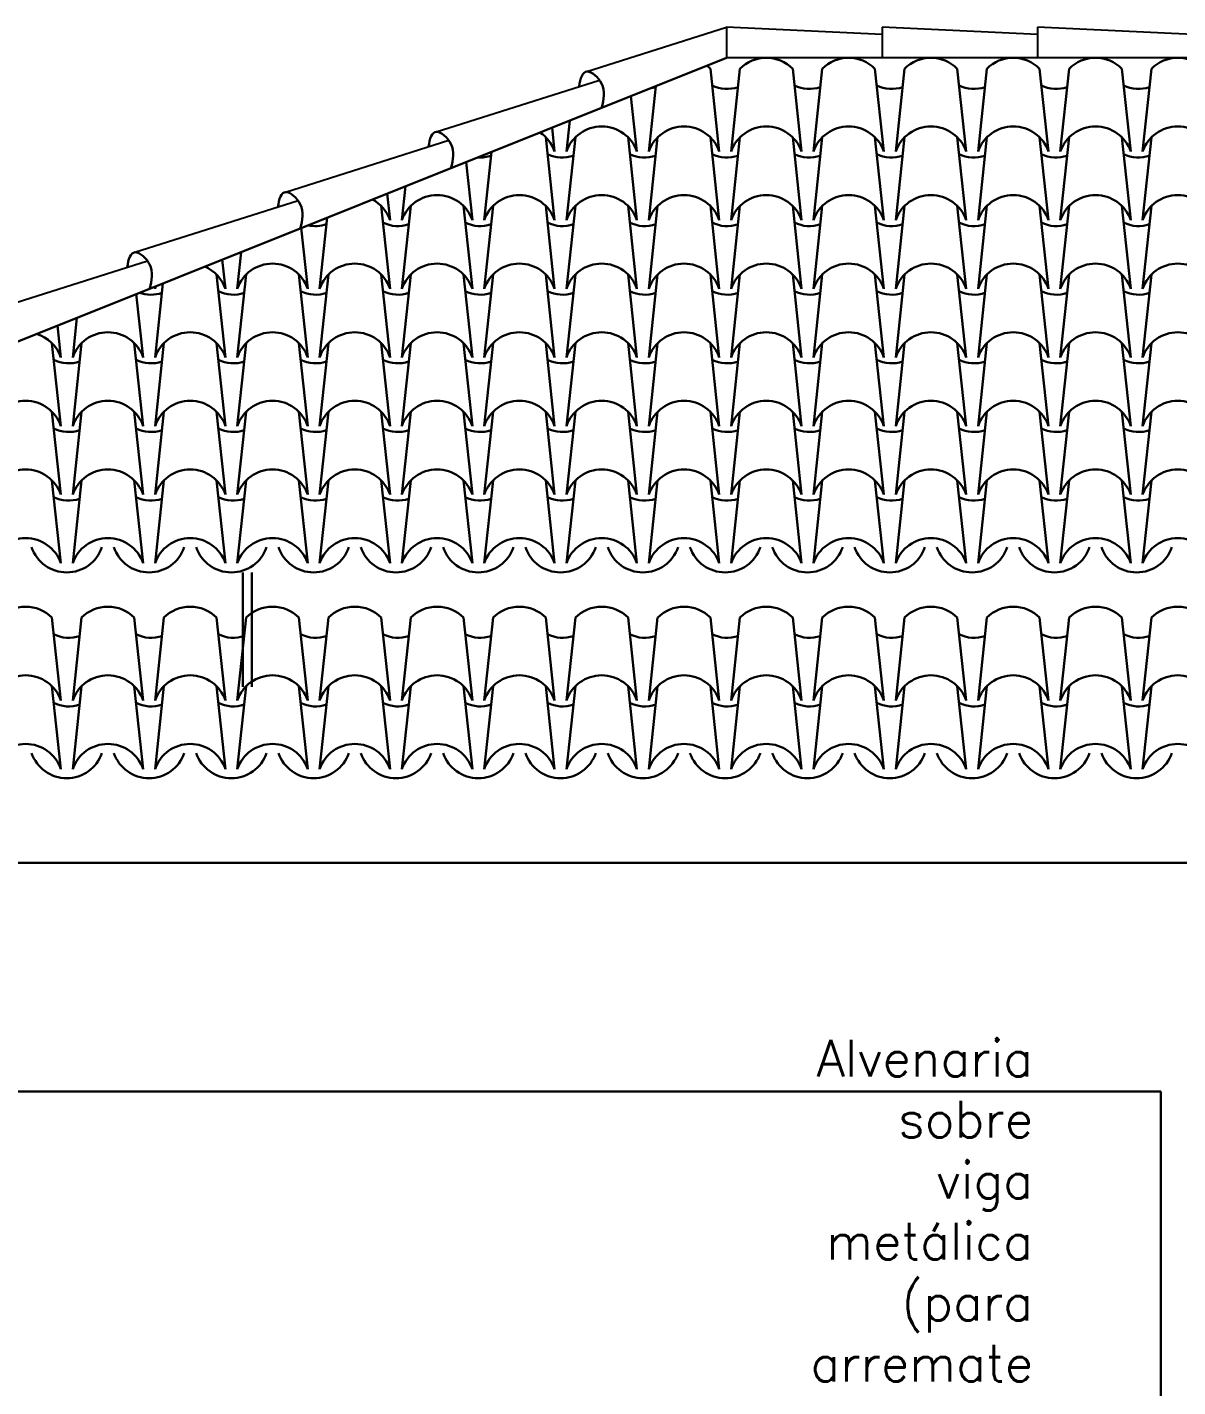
# Model space of a CAD drawing. Header units: millimetres. Extents: x -4228 to 27092, y -6721 to 984.
# Drawn here: x 7744.6 to 7996.3, y -6076.5 to -5779.3 of the extents above; entities that cross this region are included whole.
import ezdxf

# ---------------------------------------------------------------- set-up
doc = ezdxf.new("R2010")
doc.units = ezdxf.units.MM
doc.header["$LTSCALE"] = 50
for name, color, linetype in [('cobertura', 2, 'Continuous'), ('HACHURA', 2, 'Continuous'), ('PAREDES3', 2, 'Continuous'), ('PENA24', 24, 'Continuous'), ('telhas', 3, 'Continuous')]:
    doc.layers.add(name, color=color, linetype=linetype)
doc.styles.add('ROMANS', font='romans.shx')

msp = doc.modelspace()

# ---------------------------------------------------------------- linework, layer by layer
at = {"layer": 'cobertura', "linetype": 'Continuous', "lineweight": 30}
msp.add_line((8017.6, -5961.96), (7507.6, -5961.96), dxfattribs=at)
at = {"layer": 'HACHURA', "color": 3, "linetype": 'Continuous', "lineweight": 30}
for p, q in [((7791.8, -5898.46), (7791.8, -5923.46)), ((7793.8, -5898.46), (7793.8, -5923.46))]:
    msp.add_line(p, q, dxfattribs=at)
at = {"layer": 'PAREDES3', "color": 7, "linetype": 'Continuous', "lineweight": 30}
for p in [(7639.6, -6011.96), (7992.6, -6191.96)]:
    msp.add_line(p, (7992.6, -6011.96), dxfattribs=at)
at = {"layer": 'PENA24', "color": 3, "lineweight": 30}
for p, q in [((7894.06, -5788.35), (7896, -5806.46)), ((7900.53, -5788.35), (7898.6, -5806.46)), ((7912.06, -5788.35), (7914, -5806.46)), ((7918.53, -5788.35), (7916.6, -5806.46)), ((7930.06, -5788.35), (7932, -5806.46)), ((7936.53, -5788.35), (7934.6, -5806.46)), ((7948.06, -5788.35), (7950, -5806.46)), ((7954.53, -5788.35), (7952.6, -5806.46)), ((7966.06, -5788.35), (7968, -5806.46)), ((7972.53, -5788.35), (7970.6, -5806.46)), ((7984.06, -5788.35), (7986, -5806.46)), ((7990.53, -5788.35), (7988.6, -5806.46)), ((7882.13, -5792.15), (7880.6, -5806.46)), ((7876.7, -5794.32), (7878, -5806.46)), ((7859.44, -5801.23), (7860, -5806.46)), ((7863.32, -5799.67), (7862.6, -5806.46)), ((7858.06, -5803.35), (7860, -5821.46)), ((7864.53, -5803.35), (7862.6, -5821.46)), ((7876.06, -5803.35), (7878, -5821.46)), ((7882.53, -5803.35), (7880.6, -5821.46)), ((7894.06, -5803.35), (7896, -5821.46)), ((7900.53, -5803.35), (7898.6, -5821.46)), ((7912.06, -5803.35), (7914, -5821.46)), ((7918.53, -5803.35), (7916.6, -5821.46)), ((7930.06, -5803.35), (7932, -5821.46)), ((7936.53, -5803.35), (7934.6, -5821.46)), ((7948.06, -5803.35), (7950, -5821.46)), ((7954.53, -5803.35), (7952.6, -5821.46)), ((7966.06, -5803.35), (7968, -5821.46)), ((7972.53, -5803.35), (7970.6, -5821.46)), ((7984.06, -5803.35), (7986, -5821.46)), ((7990.53, -5803.35), (7988.6, -5821.46)), ((7846.19, -5806.52), (7844.6, -5821.46)), ((7840.63, -5808.75), (7842, -5821.46)), ((7823.37, -5815.65), (7824, -5821.46)), ((7827.39, -5814.04), (7826.6, -5821.46)), ((7822.06, -5818.35), (7824, -5836.46)), ((7828.53, -5818.35), (7826.6, -5836.46)), ((7840.06, -5818.35), (7842, -5836.46)), ((7846.53, -5818.35), (7844.6, -5836.46)), ((7858.06, -5818.35), (7860, -5836.46)), ((7864.53, -5818.35), (7862.6, -5836.46)), ((7876.06, -5818.35), (7878, -5836.46)), ((7882.53, -5818.35), (7880.6, -5836.46)), ((7894.06, -5818.35), (7896, -5836.46)), ((7900.53, -5818.35), (7898.6, -5836.46)), ((7912.06, -5818.35), (7914, -5836.46)), ((7918.53, -5818.35), (7916.6, -5836.46)), ((7930.06, -5818.35), (7932, -5836.46)), ((7936.53, -5818.35), (7934.6, -5836.46)), ((7948.06, -5818.35), (7950, -5836.46)), ((7954.53, -5818.35), (7952.6, -5836.46)), ((7966.06, -5818.35), (7968, -5836.46)), ((7972.53, -5818.35), (7970.6, -5836.46)), ((7984.06, -5818.35), (7986, -5836.46)), ((7990.53, -5818.35), (7988.6, -5836.46)), ((7810.26, -5820.89), (7808.6, -5836.46)), ((7804.57, -5823.17), (7806, -5836.46)), ((7791.46, -5828.42), (7790.6, -5836.46)), ((7787.31, -5830.07), (7788, -5836.46)), ((7786.06, -5833.35), (7788, -5851.46)), ((7792.53, -5833.35), (7790.6, -5851.46)), ((7804.06, -5833.35), (7806, -5851.46)), ((7810.53, -5833.35), (7808.6, -5851.46)), ((7822.06, -5833.35), (7824, -5851.46)), ((7828.53, -5833.35), (7826.6, -5851.46)), ((7840.06, -5833.35), (7842, -5851.46)), ((7846.53, -5833.35), (7844.6, -5851.46)), ((7858.06, -5833.35), (7860, -5851.46)), ((7864.53, -5833.35), (7862.6, -5851.46)), ((7876.06, -5833.35), (7878, -5851.46)), ((7882.53, -5833.35), (7880.6, -5851.46)), ((7894.06, -5833.35), (7896, -5851.46)), ((7900.53, -5833.35), (7898.6, -5851.46)), ((7912.06, -5833.35), (7914, -5851.46)), ((7918.53, -5833.35), (7916.6, -5851.46)), ((7930.06, -5833.35), (7932, -5851.46)), ((7936.53, -5833.35), (7934.6, -5851.46)), ((7948.06, -5833.35), (7950, -5851.46)), ((7954.53, -5833.35), (7952.6, -5851.46)), ((7966.06, -5833.35), (7968, -5851.46)), ((7972.53, -5833.35), (7970.6, -5851.46)), ((7984.06, -5833.35), (7986, -5851.46)), ((7990.53, -5833.35), (7988.6, -5851.46)), ((7768.51, -5837.59), (7770, -5851.46)), ((7774.33, -5835.27), (7772.6, -5851.46)), ((7772.65, -5835.94), (7772.6, -5836.46)), ((7755.52, -5842.79), (7754.6, -5851.46)), ((7751.25, -5844.5), (7752, -5851.46)), ((7750.06, -5848.35), (7752, -5866.46)), ((7756.53, -5848.35), (7754.6, -5866.46)), ((7768.06, -5848.35), (7770, -5866.46)), ((7774.53, -5848.35), (7772.6, -5866.46)), ((7786.06, -5848.35), (7788, -5866.46)), ((7792.53, -5848.35), (7790.6, -5866.46)), ((7804.06, -5848.35), (7806, -5866.46)), ((7810.53, -5848.35), (7808.6, -5866.46)), ((7822.06, -5848.35), (7824, -5866.46)), ((7828.53, -5848.35), (7826.6, -5866.46)), ((7840.06, -5848.35), (7842, -5866.46)), ((7846.53, -5848.35), (7844.6, -5866.46)), ((7858.06, -5848.35), (7860, -5866.46)), ((7864.53, -5848.35), (7862.6, -5866.46)), ((7876.06, -5848.35), (7878, -5866.46)), ((7882.53, -5848.35), (7880.6, -5866.46)), ((7894.06, -5848.35), (7896, -5866.46)), ((7900.53, -5848.35), (7898.6, -5866.46)), ((7912.06, -5848.35), (7914, -5866.46)), ((7918.53, -5848.35), (7916.6, -5866.46)), ((7930.06, -5848.35), (7932, -5866.46)), ((7936.53, -5848.35), (7934.6, -5866.46)), ((7948.06, -5848.35), (7950, -5866.46)), ((7954.53, -5848.35), (7952.6, -5866.46)), ((7966.06, -5848.35), (7968, -5866.46)), ((7972.53, -5848.35), (7970.6, -5866.46)), ((7984.06, -5848.35), (7986, -5866.46)), ((7990.53, -5848.35), (7988.6, -5866.46)), ((7750.06, -5863.35), (7752, -5881.46)), ((7756.53, -5863.35), (7754.6, -5881.46)), ((7768.06, -5863.35), (7770, -5881.46)), ((7774.53, -5863.35), (7772.6, -5881.46)), ((7786.06, -5863.35), (7788, -5881.46)), ((7792.53, -5863.35), (7790.6, -5881.46)), ((7804.06, -5863.35), (7806, -5881.46)), ((7810.53, -5863.35), (7808.6, -5881.46)), ((7822.06, -5863.35), (7824, -5881.46)), ((7828.53, -5863.35), (7826.6, -5881.46)), ((7840.06, -5863.35), (7842, -5881.46)), ((7846.53, -5863.35), (7844.6, -5881.46)), ((7858.06, -5863.35), (7860, -5881.46)), ((7864.53, -5863.35), (7862.6, -5881.46)), ((7876.06, -5863.35), (7878, -5881.46)), ((7882.53, -5863.35), (7880.6, -5881.46)), ((7894.06, -5863.35), (7896, -5881.46)), ((7900.53, -5863.35), (7898.6, -5881.46)), ((7912.06, -5863.35), (7914, -5881.46)), ((7918.53, -5863.35), (7916.6, -5881.46)), ((7930.06, -5863.35), (7932, -5881.46)), ((7936.53, -5863.35), (7934.6, -5881.46)), ((7948.06, -5863.35), (7950, -5881.46)), ((7954.53, -5863.35), (7952.6, -5881.46)), ((7966.06, -5863.35), (7968, -5881.46)), ((7972.53, -5863.35), (7970.6, -5881.46)), ((7984.06, -5863.35), (7986, -5881.46)), ((7990.53, -5863.35), (7988.6, -5881.46)), ((7750.06, -5878.35), (7752, -5896.46)), ((7756.53, -5878.35), (7754.6, -5896.46)), ((7768.06, -5878.35), (7770, -5896.46)), ((7774.53, -5878.35), (7772.6, -5896.46)), ((7786.06, -5878.35), (7788, -5896.46)), ((7792.53, -5878.35), (7790.6, -5896.46)), ((7804.06, -5878.35), (7806, -5896.46)), ((7810.53, -5878.35), (7808.6, -5896.46)), ((7822.06, -5878.35), (7824, -5896.46)), ((7828.53, -5878.35), (7826.6, -5896.46)), ((7840.06, -5878.35), (7842, -5896.46)), ((7846.53, -5878.35), (7844.6, -5896.46)), ((7858.06, -5878.35), (7860, -5896.46)), ((7864.53, -5878.35), (7862.6, -5896.46)), ((7876.06, -5878.35), (7878, -5896.46)), ((7882.53, -5878.35), (7880.6, -5896.46)), ((7894.06, -5878.35), (7896, -5896.46)), ((7900.53, -5878.35), (7898.6, -5896.46)), ((7912.06, -5878.35), (7914, -5896.46)), ((7918.53, -5878.35), (7916.6, -5896.46)), ((7930.06, -5878.35), (7932, -5896.46)), ((7936.53, -5878.35), (7934.6, -5896.46)), ((7948.06, -5878.35), (7950, -5896.46)), ((7954.53, -5878.35), (7952.6, -5896.46)), ((7966.06, -5878.35), (7968, -5896.46)), ((7972.53, -5878.35), (7970.6, -5896.46)), ((7984.06, -5878.35), (7986, -5896.46)), ((7990.53, -5878.35), (7988.6, -5896.46)), ((7750.06, -5908.35), (7752, -5926.46)), ((7756.53, -5908.35), (7754.6, -5926.46)), ((7768.06, -5908.35), (7770, -5926.46)), ((7774.53, -5908.35), (7772.6, -5926.46)), ((7786.06, -5908.35), (7788, -5926.46)), ((7792.53, -5908.35), (7790.6, -5926.46)), ((7804.06, -5908.35), (7806, -5926.46)), ((7810.53, -5908.35), (7808.6, -5926.46)), ((7822.06, -5908.35), (7824, -5926.46)), ((7828.53, -5908.35), (7826.6, -5926.46)), ((7840.06, -5908.35), (7842, -5926.46)), ((7846.53, -5908.35), (7844.6, -5926.46)), ((7858.06, -5908.35), (7860, -5926.46)), ((7864.53, -5908.35), (7862.6, -5926.46)), ((7876.06, -5908.35), (7878, -5926.46)), ((7882.53, -5908.35), (7880.6, -5926.46)), ((7894.06, -5908.35), (7896, -5926.46)), ((7900.53, -5908.35), (7898.6, -5926.46)), ((7912.06, -5908.35), (7914, -5926.46)), ((7918.53, -5908.35), (7916.6, -5926.46)), ((7930.06, -5908.35), (7932, -5926.46)), ((7936.53, -5908.35), (7934.6, -5926.46)), ((7948.06, -5908.35), (7950, -5926.46)), ((7954.53, -5908.35), (7952.6, -5926.46)), ((7966.06, -5908.35), (7968, -5926.46)), ((7972.53, -5908.35), (7970.6, -5926.46)), ((7984.06, -5908.35), (7986, -5926.46)), ((7990.53, -5908.35), (7988.6, -5926.46)), ((7750.06, -5923.35), (7752, -5941.46)), ((7756.53, -5923.35), (7754.6, -5941.46)), ((7768.06, -5923.35), (7770, -5941.46)), ((7774.53, -5923.35), (7772.6, -5941.46)), ((7786.06, -5923.35), (7788, -5941.46)), ((7792.53, -5923.35), (7790.6, -5941.46)), ((7804.06, -5923.35), (7806, -5941.46)), ((7810.53, -5923.35), (7808.6, -5941.46)), ((7822.06, -5923.35), (7824, -5941.46)), ((7828.53, -5923.35), (7826.6, -5941.46)), ((7840.06, -5923.35), (7842, -5941.46)), ((7846.53, -5923.35), (7844.6, -5941.46)), ((7858.06, -5923.35), (7860, -5941.46)), ((7864.53, -5923.35), (7862.6, -5941.46)), ((7876.06, -5923.35), (7878, -5941.46)), ((7882.53, -5923.35), (7880.6, -5941.46)), ((7894.06, -5923.35), (7896, -5941.46)), ((7900.53, -5923.35), (7898.6, -5941.46)), ((7912.06, -5923.35), (7914, -5941.46)), ((7918.53, -5923.35), (7916.6, -5941.46)), ((7930.06, -5923.35), (7932, -5941.46)), ((7936.53, -5923.35), (7934.6, -5941.46)), ((7948.06, -5923.35), (7950, -5941.46)), ((7954.53, -5923.35), (7952.6, -5941.46)), ((7966.06, -5923.35), (7968, -5941.46)), ((7972.53, -5923.35), (7970.6, -5941.46)), ((7984.06, -5923.35), (7986, -5941.46)), ((7990.53, -5923.35), (7988.6, -5941.46))]:
    msp.add_line(p, q, dxfattribs=at)
for centre, radius, start, end in [((7906.3, -5794.1), 8.14, 44.9328, 135.0672), ((7924.3, -5794.1), 8.14, 44.9328, 135.0672), ((7942.3, -5794.1), 8.14, 44.9328, 135.0672), ((7960.3, -5794.1), 8.14, 44.9328, 135.0672), ((7978.3, -5794.1), 8.14, 44.9328, 135.0672), ((7996.3, -5794.1), 8.14, 44.9328, 135.0672), ((7888.3, -5794.1), 8.14, 44.9328, 52.0771), ((7879.72, -5785.32), 7.44, 278.2646, 288.6886), ((7897.72, -5785.32), 7.44, 243.9234, 288.6886), ((7915.72, -5785.32), 7.44, 243.9234, 288.6886), ((7933.72, -5785.32), 7.44, 243.9234, 288.6886), ((7951.72, -5785.32), 7.44, 243.9234, 288.6886), ((7969.72, -5785.32), 7.44, 243.9234, 288.6886), ((7987.72, -5785.32), 7.44, 243.9234, 288.6886), ((7870.3, -5809.1), 8.14, 18.9246, 161.0754), ((7888.3, -5809.1), 8.14, 18.9246, 161.0754), ((7906.3, -5809.1), 8.14, 18.9246, 161.0754), ((7924.3, -5809.1), 8.14, 18.9246, 161.0754), ((7942.3, -5809.1), 8.14, 18.9246, 161.0754), ((7960.3, -5809.1), 8.14, 18.9246, 161.0754), ((7978.3, -5809.1), 8.14, 18.9246, 161.0754), ((7996.3, -5809.1), 8.14, 18.9246, 161.0754), ((7852.3, -5809.1), 8.14, 18.9246, 56.733), ((7843.72, -5800.32), 7.44, 265.6124, 288.6886), ((7861.72, -5800.32), 7.44, 243.9234, 288.6886), ((7879.72, -5800.32), 7.44, 243.9234, 288.6886), ((7897.72, -5800.32), 7.44, 243.9234, 288.6886), ((7915.72, -5800.32), 7.44, 243.9234, 288.6886), ((7933.72, -5800.32), 7.44, 243.9234, 288.6886), ((7951.72, -5800.32), 7.44, 243.9234, 288.6886), ((7969.72, -5800.32), 7.44, 243.9234, 288.6886), ((7987.72, -5800.32), 7.44, 243.9234, 288.6886), ((7834.3, -5824.1), 8.14, 18.9246, 161.0754), ((7852.3, -5824.1), 8.14, 18.9246, 161.0754), ((7870.3, -5824.1), 8.14, 18.9246, 161.0754), ((7888.3, -5824.1), 8.14, 18.9246, 161.0754), ((7906.3, -5824.1), 8.14, 18.9246, 161.0754), ((7924.3, -5824.1), 8.14, 18.9246, 161.0754), ((7942.3, -5824.1), 8.14, 18.9246, 161.0754), ((7960.3, -5824.1), 8.14, 18.9246, 161.0754), ((7978.3, -5824.1), 8.14, 18.9246, 161.0754), ((7996.3, -5824.1), 8.14, 18.9246, 161.0754), ((7816.3, -5824.1), 8.14, 18.9246, 61.6706), ((7807.72, -5815.32), 7.44, 257.1338, 288.6886), ((7825.72, -5815.32), 7.44, 243.9234, 288.6886), ((7843.72, -5815.32), 7.44, 243.9234, 288.6886), ((7861.72, -5815.32), 7.44, 243.9234, 288.6886), ((7879.72, -5815.32), 7.44, 243.9234, 288.6886), ((7897.72, -5815.32), 7.44, 243.9234, 288.6886), ((7915.72, -5815.32), 7.44, 243.9234, 288.6886), ((7933.72, -5815.32), 7.44, 243.9234, 288.6886), ((7951.72, -5815.32), 7.44, 243.9234, 288.6886), ((7969.72, -5815.32), 7.44, 243.9234, 288.6886), ((7987.72, -5815.32), 7.44, 243.9234, 288.6886), ((7780.3, -5839.1), 8.14, 18.9246, 66.9936), ((7798.3, -5839.1), 8.14, 18.9246, 161.0754), ((7816.3, -5839.1), 8.14, 18.9246, 161.0754), ((7834.3, -5839.1), 8.14, 18.9246, 161.0754), ((7852.3, -5839.1), 8.14, 18.9246, 161.0754), ((7870.3, -5839.1), 8.14, 18.9246, 161.0754), ((7888.3, -5839.1), 8.14, 18.9246, 161.0754), ((7906.3, -5839.1), 8.14, 18.9246, 161.0754), ((7924.3, -5839.1), 8.14, 18.9246, 161.0754), ((7942.3, -5839.1), 8.14, 18.9246, 161.0754), ((7960.3, -5839.1), 8.14, 18.9246, 161.0754), ((7978.3, -5839.1), 8.14, 18.9246, 161.0754), ((7996.3, -5839.1), 8.14, 18.9246, 161.0754), ((7771.72, -5830.32), 7.44, 250.1833, 288.6886), ((7771.72, -5830.32), 7.44, 250.1833, 288.6886), ((7780.3, -5839.1), 8.14, 156.6092, 161.0754), ((7789.72, -5830.32), 7.44, 243.9234, 288.6886), ((7807.72, -5830.32), 7.44, 243.9234, 288.6886), ((7825.72, -5830.32), 7.44, 243.9234, 288.6886), ((7843.72, -5830.32), 7.44, 243.9234, 288.6886), ((7861.72, -5830.32), 7.44, 243.9234, 288.6886), ((7879.72, -5830.32), 7.44, 243.9234, 288.6886), ((7897.72, -5830.32), 7.44, 243.9234, 288.6886), ((7915.72, -5830.32), 7.44, 243.9234, 288.6886), ((7933.72, -5830.32), 7.44, 243.9234, 288.6886), ((7951.72, -5830.32), 7.44, 243.9234, 288.6886), ((7969.72, -5830.32), 7.44, 243.9234, 288.6886), ((7987.72, -5830.32), 7.44, 243.9234, 288.6886), ((7744.3, -5854.1), 8.14, 18.9246, 72.8713), ((7762.3, -5854.1), 8.14, 18.9246, 161.0754), ((7780.3, -5854.1), 8.14, 18.9246, 161.0754), ((7798.3, -5854.1), 8.14, 18.9246, 161.0754), ((7816.3, -5854.1), 8.14, 18.9246, 161.0754), ((7834.3, -5854.1), 8.14, 18.9246, 161.0754), ((7852.3, -5854.1), 8.14, 18.9246, 161.0754), ((7870.3, -5854.1), 8.14, 18.9246, 161.0754), ((7888.3, -5854.1), 8.14, 18.9246, 161.0754), ((7906.3, -5854.1), 8.14, 18.9246, 161.0754), ((7924.3, -5854.1), 8.14, 18.9246, 161.0754), ((7942.3, -5854.1), 8.14, 18.9246, 161.0754), ((7960.3, -5854.1), 8.14, 18.9246, 161.0754), ((7978.3, -5854.1), 8.14, 18.9246, 161.0754), ((7996.3, -5854.1), 8.14, 18.9246, 161.0754), ((7753.72, -5845.32), 7.44, 243.9234, 288.6886), ((7753.72, -5845.32), 7.44, 243.9234, 288.6886), ((7771.72, -5845.32), 7.44, 243.9234, 288.6886), ((7771.72, -5845.32), 7.44, 243.9234, 288.6886), ((7789.72, -5845.32), 7.44, 243.9234, 288.6886), ((7807.72, -5845.32), 7.44, 243.9234, 288.6886), ((7825.72, -5845.32), 7.44, 243.9234, 288.6886), ((7843.72, -5845.32), 7.44, 243.9234, 288.6886), ((7861.72, -5845.32), 7.44, 243.9234, 288.6886), ((7879.72, -5845.32), 7.44, 243.9234, 288.6886), ((7897.72, -5845.32), 7.44, 243.9234, 288.6886), ((7915.72, -5845.32), 7.44, 243.9234, 288.6886), ((7933.72, -5845.32), 7.44, 243.9234, 288.6886), ((7951.72, -5845.32), 7.44, 243.9234, 288.6886), ((7969.72, -5845.32), 7.44, 243.9234, 288.6886), ((7987.72, -5845.32), 7.44, 243.9234, 288.6886), ((7744.3, -5869.1), 8.14, 18.9246, 161.0754), ((7762.3, -5869.1), 8.14, 18.9246, 161.0754), ((7780.3, -5869.1), 8.14, 18.9246, 161.0754), ((7798.3, -5869.1), 8.14, 18.9246, 161.0754), ((7816.3, -5869.1), 8.14, 18.9246, 161.0754), ((7834.3, -5869.1), 8.14, 18.9246, 161.0754), ((7852.3, -5869.1), 8.14, 18.9246, 161.0754), ((7870.3, -5869.1), 8.14, 18.9246, 161.0754), ((7888.3, -5869.1), 8.14, 18.9246, 161.0754), ((7906.3, -5869.1), 8.14, 18.9246, 161.0754), ((7924.3, -5869.1), 8.14, 18.9246, 161.0754), ((7942.3, -5869.1), 8.14, 18.9246, 161.0754), ((7960.3, -5869.1), 8.14, 18.9246, 161.0754), ((7978.3, -5869.1), 8.14, 18.9246, 161.0754), ((7996.3, -5869.1), 8.14, 18.9246, 161.0754), ((7753.72, -5860.32), 7.44, 243.9234, 288.6886), ((7753.72, -5860.32), 7.44, 243.9234, 288.6886), ((7771.72, -5860.32), 7.44, 243.9234, 288.6886), ((7771.72, -5860.32), 7.44, 243.9234, 288.6886), ((7789.72, -5860.32), 7.44, 243.9234, 288.6886), ((7807.72, -5860.32), 7.44, 243.9234, 288.6886), ((7825.72, -5860.32), 7.44, 243.9234, 288.6886), ((7843.72, -5860.32), 7.44, 243.9234, 288.6886), ((7861.72, -5860.32), 7.44, 243.9234, 288.6886), ((7879.72, -5860.32), 7.44, 243.9234, 288.6886), ((7897.72, -5860.32), 7.44, 243.9234, 288.6886), ((7915.72, -5860.32), 7.44, 243.9234, 288.6886), ((7933.72, -5860.32), 7.44, 243.9234, 288.6886), ((7951.72, -5860.32), 7.44, 243.9234, 288.6886), ((7969.72, -5860.32), 7.44, 243.9234, 288.6886), ((7987.72, -5860.32), 7.44, 243.9234, 288.6886), ((7744.3, -5884.1), 8.14, 18.9246, 161.0754), ((7762.3, -5884.1), 8.14, 18.9246, 161.0754), ((7780.3, -5884.1), 8.14, 18.9246, 161.0754), ((7798.3, -5884.1), 8.14, 18.9246, 161.0754), ((7816.3, -5884.1), 8.14, 18.9246, 161.0754), ((7834.3, -5884.1), 8.14, 18.9246, 161.0754), ((7852.3, -5884.1), 8.14, 18.9246, 161.0754), ((7870.3, -5884.1), 8.14, 18.9246, 161.0754), ((7888.3, -5884.1), 8.14, 18.9246, 161.0754), ((7906.3, -5884.1), 8.14, 18.9246, 161.0754), ((7924.3, -5884.1), 8.14, 18.9246, 161.0754), ((7942.3, -5884.1), 8.14, 18.9246, 161.0754), ((7960.3, -5884.1), 8.14, 18.9246, 161.0754), ((7978.3, -5884.1), 8.14, 18.9246, 161.0754), ((7996.3, -5884.1), 8.14, 18.9246, 161.0754), ((7753.72, -5875.32), 7.44, 243.9234, 288.6886), ((7753.72, -5875.32), 7.44, 243.9234, 288.6886), ((7771.72, -5875.32), 7.44, 243.9234, 288.6886), ((7771.72, -5875.32), 7.44, 243.9234, 288.6886), ((7789.72, -5875.32), 7.44, 243.9234, 288.6886), ((7807.72, -5875.32), 7.44, 243.9234, 288.6886), ((7825.72, -5875.32), 7.44, 243.9234, 288.6886), ((7843.72, -5875.32), 7.44, 243.9234, 288.6886), ((7861.72, -5875.32), 7.44, 243.9234, 288.6886), ((7879.72, -5875.32), 7.44, 243.9234, 288.6886), ((7897.72, -5875.32), 7.44, 243.9234, 288.6886), ((7915.72, -5875.32), 7.44, 243.9234, 288.6886), ((7933.72, -5875.32), 7.44, 243.9234, 288.6886), ((7951.72, -5875.32), 7.44, 243.9234, 288.6886), ((7969.72, -5875.32), 7.44, 243.9234, 288.6886), ((7987.72, -5875.32), 7.44, 243.9234, 288.6886), ((7744.3, -5899.1), 8.14, 18.9246, 161.0754), ((7762.3, -5899.1), 8.14, 18.9246, 161.0754), ((7780.3, -5899.1), 8.14, 18.9246, 161.0754), ((7798.3, -5899.1), 8.14, 18.9246, 161.0754), ((7816.3, -5899.1), 8.14, 18.9246, 161.0754), ((7834.3, -5899.1), 8.14, 18.9246, 161.0754), ((7852.3, -5899.1), 8.14, 18.9246, 161.0754), ((7870.3, -5899.1), 8.14, 18.9246, 161.0754), ((7888.3, -5899.1), 8.14, 18.9246, 161.0754), ((7906.3, -5899.1), 8.14, 18.9246, 161.0754), ((7924.3, -5899.1), 8.14, 18.9246, 161.0754), ((7942.3, -5899.1), 8.14, 18.9246, 161.0754), ((7960.3, -5899.1), 8.14, 18.9246, 161.0754), ((7978.3, -5899.1), 8.14, 18.9246, 161.0754), ((7996.3, -5899.1), 8.14, 18.9246, 161.0754), ((7753.3, -5890.32), 8.14, 198.9246, 341.0754), ((7771.3, -5890.32), 8.14, 198.9246, 341.0754), ((7789.3, -5890.32), 8.14, 198.9246, 341.0754), ((7807.3, -5890.32), 8.14, 198.9246, 341.0754), ((7825.3, -5890.32), 8.14, 198.9246, 341.0754), ((7843.3, -5890.32), 8.14, 198.9246, 341.0754), ((7861.3, -5890.32), 8.14, 198.9246, 341.0754), ((7879.3, -5890.32), 8.14, 198.9246, 341.0754), ((7897.3, -5890.32), 8.14, 198.9246, 341.0754), ((7915.3, -5890.32), 8.14, 198.9246, 341.0754), ((7933.3, -5890.32), 8.14, 198.9246, 341.0754), ((7951.3, -5890.32), 8.14, 198.9246, 341.0754), ((7969.3, -5890.32), 8.14, 198.9246, 341.0754), ((7987.3, -5890.32), 8.14, 198.9246, 341.0754), ((7744.3, -5914.1), 8.14, 44.9328, 135.0672), ((7762.3, -5914.1), 8.14, 44.9328, 135.0672), ((7780.3, -5914.1), 8.14, 44.9328, 135.0672), ((7798.3, -5914.1), 8.14, 44.9328, 135.0672), ((7816.3, -5914.1), 8.14, 44.9328, 135.0672), ((7834.3, -5914.1), 8.14, 44.9328, 135.0672), ((7852.3, -5914.1), 8.14, 44.9328, 135.0672), ((7870.3, -5914.1), 8.14, 44.9328, 135.0672), ((7888.3, -5914.1), 8.14, 44.9328, 135.0672), ((7906.3, -5914.1), 8.14, 44.9328, 135.0672), ((7924.3, -5914.1), 8.14, 44.9328, 135.0672), ((7942.3, -5914.1), 8.14, 44.9328, 135.0672), ((7960.3, -5914.1), 8.14, 44.9328, 135.0672), ((7978.3, -5914.1), 8.14, 44.9328, 135.0672), ((7996.3, -5914.1), 8.14, 44.9328, 135.0672), ((7753.72, -5905.32), 7.44, 243.9234, 288.6886), ((7771.72, -5905.32), 7.44, 243.9234, 288.6886), ((7789.72, -5905.32), 7.44, 243.9234, 288.6886), ((7789.72, -5905.32), 7.44, 243.9234, 288.6886), ((7807.72, -5905.32), 7.44, 243.9234, 288.6886), ((7825.72, -5905.32), 7.44, 243.9234, 288.6886), ((7843.72, -5905.32), 7.44, 243.9234, 288.6886), ((7843.72, -5905.32), 7.44, 243.9234, 288.6886), ((7861.72, -5905.32), 7.44, 243.9234, 288.6886), ((7879.72, -5905.32), 7.44, 243.9234, 288.6886), ((7897.72, -5905.32), 7.44, 243.9234, 288.6886), ((7897.72, -5905.32), 7.44, 243.9234, 288.6886), ((7915.72, -5905.32), 7.44, 243.9234, 288.6886), ((7933.72, -5905.32), 7.44, 243.9234, 288.6886), ((7951.72, -5905.32), 7.44, 243.9234, 288.6886), ((7951.72, -5905.32), 7.44, 243.9234, 288.6886), ((7969.72, -5905.32), 7.44, 243.9234, 288.6886), ((7987.72, -5905.32), 7.44, 243.9234, 288.6886), ((7744.3, -5929.1), 8.14, 18.9246, 161.0754), ((7762.3, -5929.1), 8.14, 18.9246, 161.0754), ((7780.3, -5929.1), 8.14, 18.9246, 161.0754), ((7798.3, -5929.1), 8.14, 18.9246, 161.0754), ((7816.3, -5929.1), 8.14, 18.9246, 161.0754), ((7834.3, -5929.1), 8.14, 18.9246, 161.0754), ((7852.3, -5929.1), 8.14, 18.9246, 161.0754), ((7870.3, -5929.1), 8.14, 18.9246, 161.0754), ((7888.3, -5929.1), 8.14, 18.9246, 161.0754), ((7906.3, -5929.1), 8.14, 18.9246, 161.0754), ((7924.3, -5929.1), 8.14, 18.9246, 161.0754), ((7942.3, -5929.1), 8.14, 18.9246, 161.0754), ((7960.3, -5929.1), 8.14, 18.9246, 161.0754), ((7978.3, -5929.1), 8.14, 18.9246, 161.0754), ((7996.3, -5929.1), 8.14, 18.9246, 161.0754), ((7753.72, -5920.32), 7.44, 243.9234, 288.6886), ((7753.72, -5920.32), 7.44, 243.9234, 288.6886), ((7771.72, -5920.32), 7.44, 243.9234, 288.6886), ((7771.72, -5920.32), 7.44, 243.9234, 288.6886), ((7789.72, -5920.32), 7.44, 243.9234, 288.6886), ((7807.72, -5920.32), 7.44, 243.9234, 288.6886), ((7825.72, -5920.32), 7.44, 243.9234, 288.6886), ((7843.72, -5920.32), 7.44, 243.9234, 288.6886), ((7861.72, -5920.32), 7.44, 243.9234, 288.6886), ((7879.72, -5920.32), 7.44, 243.9234, 288.6886), ((7897.72, -5920.32), 7.44, 243.9234, 288.6886), ((7915.72, -5920.32), 7.44, 243.9234, 288.6886), ((7933.72, -5920.32), 7.44, 243.9234, 288.6886), ((7951.72, -5920.32), 7.44, 243.9234, 288.6886), ((7969.72, -5920.32), 7.44, 243.9234, 288.6886), ((7987.72, -5920.32), 7.44, 243.9234, 288.6886), ((7744.3, -5944.1), 8.14, 18.9246, 161.0754), ((7753.3, -5935.32), 8.14, 198.9246, 341.0754), ((7762.3, -5944.1), 8.14, 18.9246, 161.0754), ((7771.3, -5935.32), 8.14, 198.9246, 341.0754), ((7780.3, -5944.1), 8.14, 18.9246, 161.0754), ((7789.3, -5935.32), 8.14, 198.9246, 341.0754), ((7798.3, -5944.1), 8.14, 18.9246, 161.0754), ((7807.3, -5935.32), 8.14, 198.9246, 341.0754), ((7816.3, -5944.1), 8.14, 18.9246, 161.0754), ((7825.3, -5935.32), 8.14, 198.9246, 341.0754), ((7834.3, -5944.1), 8.14, 18.9246, 161.0754), ((7843.3, -5935.32), 8.14, 198.9246, 341.0754), ((7852.3, -5944.1), 8.14, 18.9246, 161.0754), ((7861.3, -5935.32), 8.14, 198.9246, 341.0754), ((7870.3, -5944.1), 8.14, 18.9246, 161.0754), ((7879.3, -5935.32), 8.14, 198.9246, 341.0754), ((7888.3, -5944.1), 8.14, 18.9246, 161.0754), ((7897.3, -5935.32), 8.14, 198.9246, 341.0754), ((7906.3, -5944.1), 8.14, 18.9246, 161.0754), ((7915.3, -5935.32), 8.14, 198.9246, 341.0754), ((7924.3, -5944.1), 8.14, 18.9246, 161.0754), ((7933.3, -5935.32), 8.14, 198.9246, 341.0754), ((7942.3, -5944.1), 8.14, 18.9246, 161.0754), ((7951.3, -5935.32), 8.14, 198.9246, 341.0754), ((7960.3, -5944.1), 8.14, 18.9246, 161.0754), ((7969.3, -5935.32), 8.14, 198.9246, 341.0754), ((7978.3, -5944.1), 8.14, 18.9246, 161.0754), ((7987.3, -5935.32), 8.14, 198.9246, 341.0754), ((7996.3, -5944.1), 8.14, 18.9246, 161.0754)]:
    msp.add_arc(centre, radius, start, end, dxfattribs=at)
at = {"layer": 'telhas', "linetype": 'Continuous'}
for p, q in [((7867.02, -5788.96), (7897.6, -5779.27)), ((7931.6, -5780.89), (7897.6, -5779.27)), ((7897.6, -5779.27), (7897.6, -5785.96)), ((7965.6, -5780.89), (7931.6, -5779.27)), ((7931.6, -5779.27), (7931.6, -5785.96)), ((7999.6, -5780.89), (7965.6, -5779.27)), ((7965.6, -5779.27), (7965.6, -5785.96)), ((8386.7, -5785.96), (7897.6, -5785.96)), ((7834.07, -5802.14), (7869.79, -5790.82)), ((7801.12, -5815.32), (7836.84, -5804)), ((7768.17, -5828.49), (7803.89, -5817.18)), ((7735.23, -5841.67), (7770.95, -5830.36))]:
    msp.add_line(p, q, dxfattribs=at)
at = {"layer": 'telhas', "color": 3, "lineweight": 30}
msp.add_line((7502.6, -5943.96), (7897.6, -5785.96), dxfattribs=at)
at = {"layer": 'telhas', "linetype": 'Continuous', "lineweight": 30}
for points in [[(7870.28, -5796.89), (7870.72, -5795.1), (7871.49, -5791.93), (7866.54, -5787.55), (7865.58, -5790.48), (7865.38, -5792.26)], [(7837.33, -5810.07), (7837.77, -5808.28), (7838.54, -5805.11), (7833.59, -5800.73), (7832.64, -5803.66), (7832.43, -5805.44)], [(7804.38, -5823.25), (7804.82, -5821.46), (7805.59, -5818.29), (7800.65, -5813.91), (7799.69, -5816.83), (7799.48, -5818.62)], [(7771.44, -5836.42), (7771.87, -5834.64), (7772.65, -5831.47), (7767.7, -5827.09), (7766.74, -5830.01), (7766.54, -5831.8)]]:
    msp.add_open_spline(points, degree=3, knots=[0.007169, 0.007169, 0.007169, 0.007169, 5.320129, 9.426957, 13.705467, 13.705467, 13.705467, 13.705467], dxfattribs=at)

# ---------------------------------------------------------------- texts
at = {"layer": 'HACHURA', "color": 7, "linetype": 'Continuous', "lineweight": 30, "insert": (7964.64, -6104.67), "char_height": 8, "width": 0.32, "attachment_point": 9, "style": 'ROMANS'}
msp.add_mtext('Alvenaria sobre viga metálica \\P(para arremate do telhado)', dxfattribs=at)

doc.saveas('drawing.dxf')
